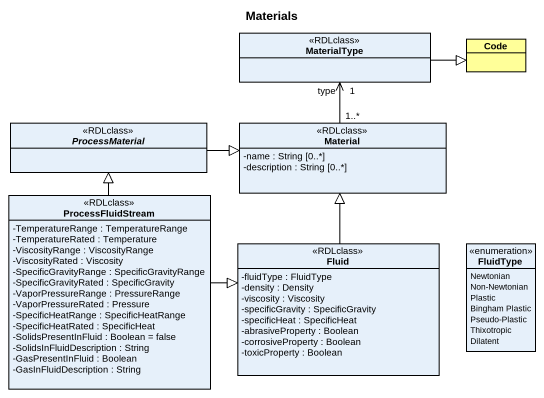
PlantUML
@startuml
title Materials
hide circle
hide empty members
skinparam classAttributeIconSize 0
class MaterialType <<RDLclass>>
class Code #FFFF99
abstract class ProcessMaterial <<RDLclass>>
class Material <<RDLclass>> {
  -name : String [0..*]
  -description : String [0..*]
}
class ProcessFluidStream <<RDLclass>> {
  -TemperatureRange : TemperatureRange
  -TemperatureRated : Temperature
  -ViscosityRange : ViscosityRange
  -ViscosityRated : Viscosity
  -SpecificGravityRange : SpecificGravityRange
  -SpecificGravityRated : SpecificGravity
  -VaporPressureRange : PressureRange
  -VaporPressureRated : Pressure
  -SpecificHeatRange : SpecificHeatRange
  -SpecificHeatRated : SpecificHeat
  -SolidsPresentInFluid : Boolean = false
  -SolidsInFluidDescription : String
  -GasPresentInFluid : Boolean
  -GasInFluidDescription : String
}
class Fluid <<RDLclass>> {
  -fluidType : FluidType
  -density : Density
  -viscosity : Viscosity
  -specificGravity : SpecificGravity
  -specificHeat : SpecificHeat
  -abrasiveProperty : Boolean
  -corrosiveProperty : Boolean
  -toxicProperty : Boolean
}
enum FluidType {
  Newtonian
  Non-Newtonian
  Plastic
  Bingham Plastic
  Pseudo-Plastic
  Thixotropic
  Dilatent
}
MaterialType -right-|> Code
MaterialType "type\n1" <-- "1..*" Material
ProcessMaterial -right-|> Material
ProcessFluidStream -up-|> ProcessMaterial
ProcessFluidStream -right-|> Fluid
Fluid -up-|> Material
@enduml
